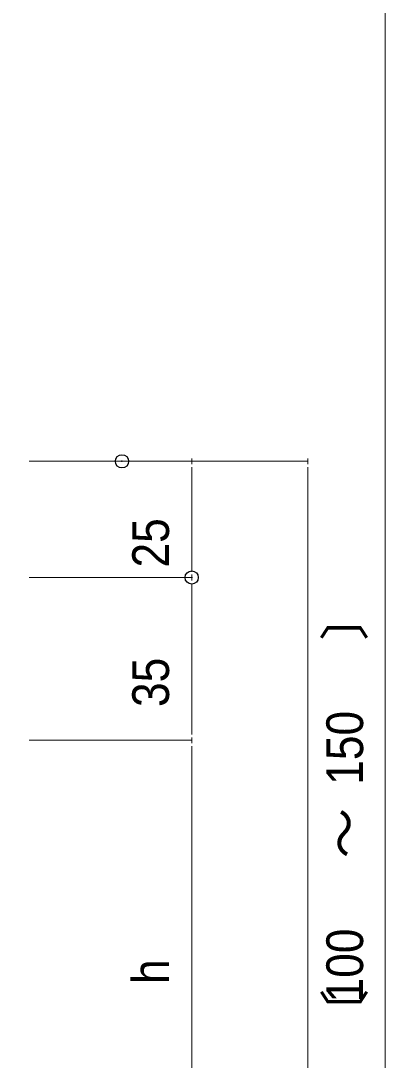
# Model space of a CAD drawing. Units: millimetres, scale not verified. Extents: x -12715 to 12220, y -3398 to 4210.
# Drawn here: x -1859.5 to -1781, y 2557.5 to 2781.1 of the extents above; entities that cross this region are included whole.
import ezdxf
from ezdxf.enums import TextEntityAlignment as Align

# ---------------------------------------------------------------- set-up
doc = ezdxf.new("R2010")
doc.units = ezdxf.units.MM
doc.header["$LTSCALE"] = 5.7
doc.header["$PDMODE"] = 32
doc.header["$PDSIZE"] = 2.85
for name, color, linetype, lineweight in [('0-0_図枠', 7, 'Continuous', 9), ('0-3_寸法', 7, 'Continuous', 9), ('0-7_0', 7, 'Continuous', 9)]:
    doc.layers.add(name, color=color, linetype=linetype, lineweight=lineweight)
doc.layers.add('0-8_DEFPOINTS', color=7, linetype='Continuous')
doc.styles.add('Osaka', font='')
doc.styles.get('Osaka').set_extended_font_data('Osaka')

# ---------------------------------------------------------------- blocks, each defined once
blk = doc.blocks.new('_DOT')
at = {"layer": '0-7_0'}
for p, q in [((-20, 0), (-40, 0)), ((-10, 0), (10, 0))]:
    blk.add_line(p, q, dxfattribs=at)

msp = doc.modelspace()

# ---------------------------------------------------------------- linework, layer by layer
at = {"layer": '0-0_図枠', "color": 5}
msp.add_lwpolyline([(-3781.016, 3595.811), (-1781.016, 3595.811), (-1781.016, 2295.811), (-3781.016, 2295.811)], close=True, dxfattribs=at)
at = {"layer": '0-3_寸法'}
for p, q in [((-1857.672, 2686.306), (-1822.672, 2686.306)), ((-1832.672, 2686.306), (-1797.672, 2686.306)), ((-1822.672, 2683.803), (-1822.672, 2663.81)), ((-1797.672, 2683.803), (-1797.672, 2533.81)), ((-1857.672, 2661.306), (-1822.672, 2661.306)), ((-1857.672, 2661.306), (-1822.672, 2661.306)), ((-1822.672, 2628.81), (-1822.672, 2658.803)), ((-1857.672, 2626.306), (-1822.672, 2626.306)), ((-1857.672, 2626.306), (-1822.672, 2626.306)), ((-1822.672, 2623.803), (-1822.672, 2533.81))]:
    msp.add_line(p, q, dxfattribs=at)
at = {"layer": '0-8_DEFPOINTS'}
for p in [(-1837.672, 2686.306), (-1822.672, 2661.306)]:
    msp.add_point(p, dxfattribs=at)

# ---------------------------------------------------------------- block references
at = {"layer": '0-3_寸法', "xscale": 0.06259308, "yscale": 0.06259308}
for p, rotation in [((-1822.672, 2686.306), 90), ((-1797.672, 2686.306), 90), ((-1822.672, 2661.306), 270), ((-1822.672, 2661.306), 90), ((-1822.672, 2626.306), 270), ((-1822.672, 2626.306), 90)]:
    msp.add_blockref('_DOT', p, dxfattribs=dict(at, rotation=rotation))

# ---------------------------------------------------------------- texts
at = {"layer": '0-3_寸法', "style": 'Osaka', "width": 0.9}
for s, p in [('25', (-1825.172, 2663.464)), ('35', (-1825.172, 2633.464)), ('150', (-1783.398, 2616.731)), ('100', (-1783.398, 2569.91)), ('h', (-1825.172, 2573.894))]:
    msp.add_text(s, height=7.918, rotation=90, dxfattribs=at).set_placement(p, align=Align.BOTTOM_LEFT)
at = {"layer": '0-3_寸法', "style": 'Osaka'}
for s, p in [('〕', (-1783.398, 2647.756)), ('～', (-1783.398, 2600.936)), ('〔', (-1783.398, 2562.013))]:
    msp.add_text(s, height=7.918, rotation=90, dxfattribs=at).set_placement(p, align=Align.BOTTOM_LEFT)

doc.saveas('drawing.dxf')
